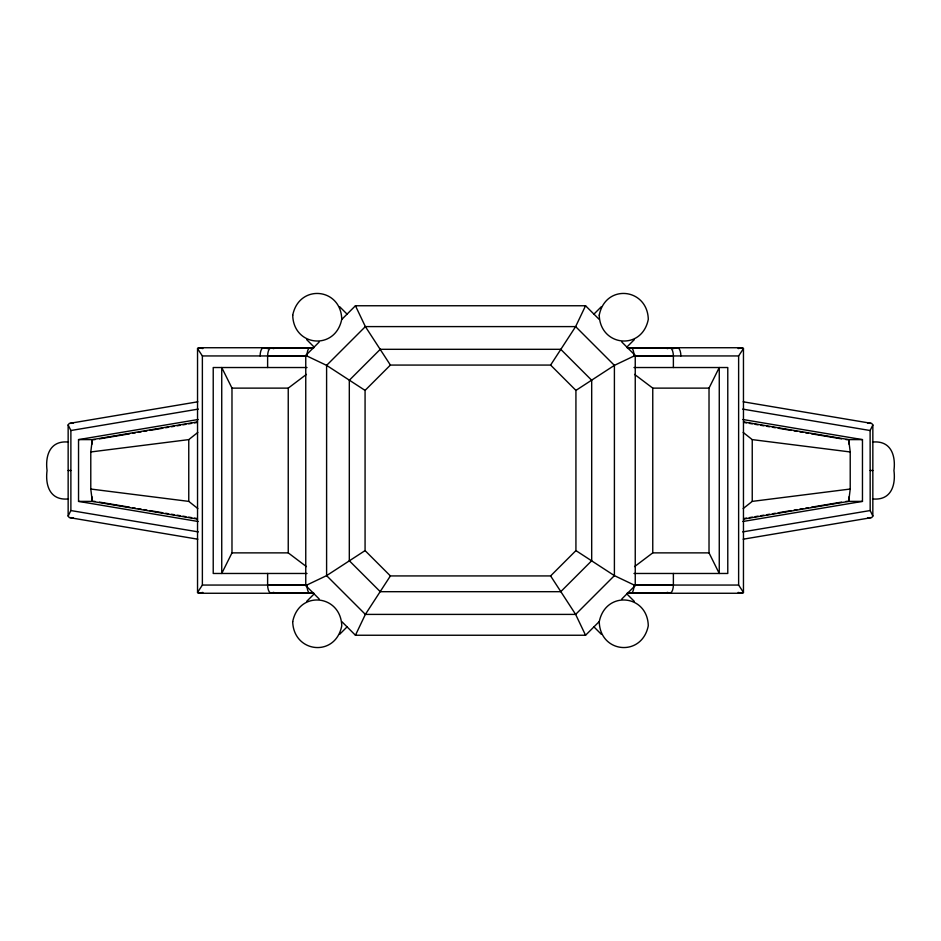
<?xml version="1.0" encoding="UTF-8"?>
<svg xmlns="http://www.w3.org/2000/svg" width="941" height="941" viewBox="0 0 941 941"><rect width="100%" height="100%" fill="white"/><g stroke="black" fill="none" stroke-linecap="round" stroke-linejoin="round"><path stroke-width="1.41" d="M73.175 517.75L69.316 517.609L68.152 516.068L68.152 424.932L69.316 423.391L73.175 423.25M202.868 592.43L198.304 593.289L197.539 592.583L197.539 348.417L198.304 347.711L202.868 348.57M738.132 348.57L742.661 347.711L743.461 348.417L743.461 592.618L742.696 593.289L738.132 592.43M867.825 517.75L871.684 517.609L872.836 516.127L872.848 424.932L871.637 423.368L867.825 423.25M68.152 424.932L70.881 430.519L70.881 510.481L68.152 516.068M872.848 516.021L870.178 510.551L870.119 430.519L872.848 424.979M197.539 592.43L202.374 585.055L202.374 355.945L197.551 348.664M743.449 348.617L738.626 355.945L738.626 585.055L743.461 592.43M197.492 519.079L92.3 501.388L90.783 489.038L90.783 451.962L92.3 439.612L197.492 421.921M743.508 519.079L848.7 501.388L850.217 489.038L850.217 451.962L848.7 439.612L743.508 421.921M341.983 621.789L355.439 635.246L365.367 614.402L390.397 575.927L550.603 575.927L575.927 550.603L575.927 390.397L550.603 365.073L390.397 365.073L365.073 390.397L365.073 550.603L390.397 575.927M599.017 319.211L585.561 305.754L575.633 326.598L550.603 365.073M231.98 552.873L221.735 573.469L221.735 367.531L231.98 388.127L231.98 552.873L288.24 552.873L306.413 566.6M709.02 388.127L719.265 367.531L719.265 573.469L709.02 552.873L709.02 388.127L652.76 388.127L634.587 374.4M70.822 510.551L198.304 531.9M870.119 430.519L742.696 409.1M319.211 599.017L305.754 585.561L305.754 355.439L319.211 341.983M341.983 319.211L355.439 305.754L585.561 305.754M306.648 601.405L314.341 593.712M593.712 314.341L601.405 306.648M339.595 634.352L347.288 626.659M626.659 347.288L634.352 339.595M355.439 635.246L585.561 635.246L599.017 621.789M621.789 599.017L635.246 585.561L635.246 355.439L621.789 341.983M90.783 451.962L188.765 439.612L197.81 432.448M743.19 508.552L752.235 501.388L850.217 489.038M231.98 388.127L288.24 388.127L306.413 374.4M634.587 566.6L652.76 552.873L709.02 552.873M575.927 390.397L614.402 365.367L635.246 355.439M365.073 550.603L326.598 575.633L305.754 585.561M667.216 348.652L669.592 347.994A8.234 3.399 -90 0 1 673.38 356.168L673.38 367.531M267.62 573.469L267.62 584.832A8.234 3.399 90 0 0 271.408 593.006L273.784 592.348M627.765 348.464L630.717 347.735L742.402 347.735M198.598 593.265L310.283 593.265L313.235 592.536M672.968 348.652L677.179 347.735A8.234 3.399 90 0 1 680.884 355.945M70.269 423.25L197.822 401.795M70.881 430.519L198.304 409.1M198.128 521.502L78.538 501.388L78.538 439.612L198.128 419.498M99.381 438.882L129.646 433.801M132.528 433.307L135.41 432.825M138.292 432.342L141.174 431.86M144.055 431.378L146.937 430.884M149.819 430.402L162.781 428.226M165.663 427.743L168.545 427.249M171.427 426.767L174.308 426.285M177.19 425.803L180.072 425.32M182.954 424.826L185.836 424.344M188.718 423.862L191.599 423.379M194.481 422.897L197.363 422.403M743.637 518.597L746.519 518.103M749.401 517.621L752.282 517.138M755.164 516.656L758.046 516.174M760.928 515.68L763.81 515.197M766.692 514.715L769.573 514.233M772.455 513.751L775.337 513.257M778.219 512.774L791.181 510.598M794.063 510.116L796.945 509.622M799.826 509.14L802.708 508.658M805.59 508.175L808.472 507.693M811.354 507.199L841.619 502.118M742.872 521.502L862.462 501.388L862.462 439.612L742.872 419.498M742.696 531.9L870.178 510.551M743.178 539.205L870.79 517.75M68.47 442.082C50.238 440.188 45.086 455.185 47.05 470.5C45.086 485.815 50.238 500.812 68.47 498.918M872.53 498.918C890.762 500.812 895.914 485.815 893.95 470.5C895.914 455.185 890.762 440.188 872.53 442.082M198.598 347.735L310.283 347.735L313.235 348.464M267.62 367.531L267.62 356.168A8.234 3.399 90 0 1 271.408 347.994L313.729 347.994M627.271 347.994L669.592 347.994M202.374 355.945L307.001 355.945M633.999 355.945L738.626 355.945M267.62 356.168L307.025 356.168M633.975 356.168L673.38 356.168M307.025 367.531L213.219 367.531L213.219 573.469L307.025 573.469M633.975 367.531L727.781 367.531L727.781 573.469L633.975 573.469M78.538 439.612L95.065 439.612M845.935 439.612L862.462 439.612M68.164 470.5L70.881 470.5M870.119 470.5L872.836 470.5M78.538 501.388L95.065 501.388M845.935 501.388L862.462 501.388M267.62 584.832L307.025 584.832M633.975 584.832L673.38 584.832L673.38 573.469M202.374 585.055L307.001 585.055M633.999 585.055L738.626 585.055M271.408 593.006L313.729 593.006M627.271 593.006L669.592 593.006A8.234 3.399 -90 0 0 673.38 584.832M627.765 592.536L630.717 593.265L742.402 593.265M870.731 423.25L743.178 401.795M743.19 432.448L752.235 439.612L850.217 451.962M90.783 489.038L188.765 501.388L197.81 508.552M743.637 422.403L746.519 422.897M749.401 423.379L752.282 423.862M755.164 424.344L758.046 424.826M760.928 425.32L763.81 425.803M766.692 426.285L769.573 426.767M772.455 427.249L775.337 427.743M778.219 428.226L791.181 430.402M794.063 430.884L796.945 431.378M799.826 431.86L802.708 432.342M805.59 432.825L808.472 433.307M811.354 433.801L841.619 438.882M99.381 502.118L129.646 507.199M132.528 507.693L135.41 508.175M138.292 508.658L141.174 509.14M144.055 509.622L146.937 510.116M149.819 510.598L162.781 512.774M165.663 513.257L168.545 513.751M171.427 514.233L174.308 514.715M177.19 515.197L180.072 515.68M182.954 516.174L185.836 516.656M188.718 517.138L191.599 517.621M194.481 518.103L197.363 518.597M70.269 517.75L197.822 539.205M268.032 348.652L263.821 347.735A8.234 3.399 -90 0 0 260.116 355.945M271.408 347.994L273.784 348.652M667.216 592.348L669.592 593.006M305.754 355.439L326.598 365.367L365.073 390.397M635.246 585.561L614.402 575.633L575.927 550.603M339.595 306.648L347.288 314.341M626.659 593.712L634.352 601.405M306.648 339.595L314.341 347.288M593.712 626.659L601.405 634.352M550.603 575.927L575.633 614.402L585.561 635.246M390.397 365.073L365.367 326.598L355.439 305.754M848.7 439.612L848.7 443.917M848.7 497.083L848.7 501.388M752.235 439.612L752.235 501.388M652.76 388.127L652.76 552.873M288.24 388.127L288.24 552.873M188.765 439.612L188.765 501.388M92.3 439.612L92.3 443.917M92.3 497.083L92.3 501.388M307.013 355.216A8.246 3.011 90 0 1 310.283 347.747M310.283 593.253A8.246 3.011 90 0 1 307.013 585.784M630.717 347.747A8.246 3.011 -90 0 1 633.987 355.216M633.987 585.784A8.246 3.011 -90 0 1 630.717 593.253M292.698 621.695C293.58 652.995 335.49 657.665 341.759 625.847C340.877 594.536 298.979 589.878 292.698 621.695M599.241 315.153C600.123 346.464 642.021 351.122 648.302 319.305C647.42 288.005 605.51 283.335 599.241 315.153M292.722 315.2C293.416 346.723 335.384 350.887 341.748 319.27C341.042 287.746 299.085 283.582 292.722 315.2M599.252 621.73C599.958 653.254 641.915 657.418 648.278 625.8C647.584 594.277 605.616 590.113 599.252 621.73M365.367 326.598L326.598 365.367L326.598 575.633L365.367 614.402L575.633 614.402L614.402 575.633L614.402 365.367L575.633 326.598L365.367 326.598M380.258 349.311L349.311 380.258L349.311 560.742L380.258 591.689L560.742 591.689L591.689 560.742L591.689 380.258L560.742 349.311L380.258 349.311"/></g></svg>
